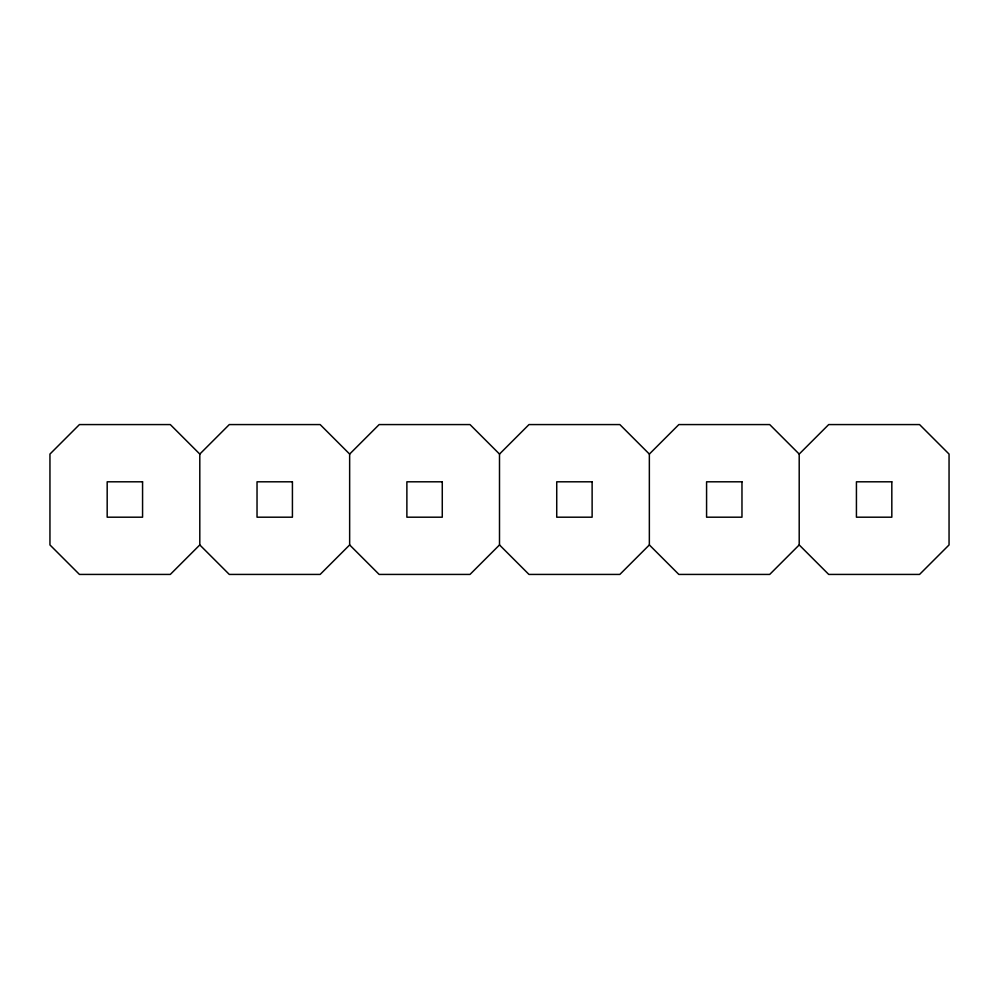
<?xml version="1.0" encoding="UTF-8"?>
<svg xmlns="http://www.w3.org/2000/svg" width="999" height="999" viewBox="0 0 999 999"><rect width="100%" height="100%" fill="white"/><g stroke="black" fill="none" stroke-linecap="round" stroke-linejoin="round"><path stroke-width="1.5" d="M199.8 454.07L229.295 424.575L320.155 424.575L349.65 454.07L349.65 544.93L320.155 574.425L229.295 574.425L199.8 544.93L199.8 454.07L170.305 424.575L79.445 424.575L49.95 454.07L49.95 544.93L79.445 574.425L170.305 574.425L199.8 544.93M349.65 454.07L379.145 424.575L470.005 424.575L499.5 454.07L499.5 544.93L470.005 574.425L379.145 574.425L349.65 544.93M499.5 454.07L528.995 424.575L619.855 424.575L649.35 454.07L649.35 544.93L619.855 574.425L528.995 574.425L499.5 544.93M649.35 454.07L678.845 424.575L769.705 424.575L799.2 454.07L799.2 544.93L769.705 574.425L678.845 574.425L649.35 544.93M799.2 454.07L828.695 424.575L919.555 424.575L949.05 454.07L949.05 544.93L919.555 574.425L828.695 574.425L799.2 544.93M142.57 481.805L107.18 481.805L107.18 517.195L142.57 517.195L142.57 481.805M292.42 481.805L257.03 481.805L257.03 517.195L292.42 517.195L292.42 481.805M442.27 481.805L406.88 481.805L406.88 517.195L442.27 517.195L442.27 481.805M592.12 481.805L556.73 481.805L556.73 517.195L592.12 517.195L592.12 481.805M741.97 481.805L706.58 481.805L706.58 517.195L741.97 517.195L741.97 481.805M891.82 481.805L856.43 481.805L856.43 517.195L891.82 517.195L891.82 481.805"/></g></svg>
